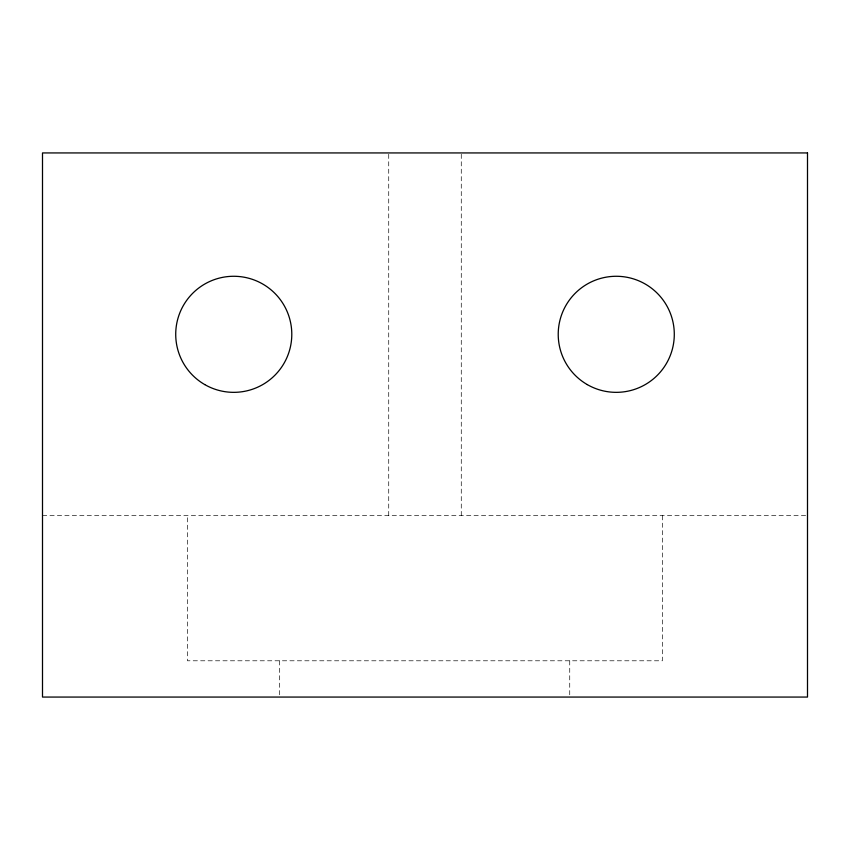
<?xml version="1.0" encoding="UTF-8"?>
<svg xmlns="http://www.w3.org/2000/svg" width="850" height="850" viewBox="0 0 850 850"><rect width="100%" height="100%" fill="white"/><g stroke="black" fill="none" stroke-linecap="round" stroke-linejoin="round"><path stroke-width="0.64" stroke-dasharray="4.25 3.19" d="M42.5 515.684L807.5 515.684M662.394 515.684L662.394 660.79L187.446 660.79L187.446 515.684M569.734 660.79L569.734 695.778M461.274 154.254L461.274 515.684M388.726 154.254L388.726 515.684M279.682 660.79L279.682 695.778"/><path stroke-width="1.27" d="M807.5 152.936L42.5 152.936L42.5 697.064L807.5 697.064L807.5 152.936M587.233 384.572A58.044 58.044 0 0 0 674.294 334.316A58.044 58.044 0 0 0 587.233 284.049A58.044 58.044 0 0 0 587.233 384.572M204.733 384.572A58.044 58.044 0 0 0 291.794 334.316A58.044 58.044 0 0 0 204.733 284.049A58.044 58.044 0 0 0 204.733 384.572"/></g></svg>
